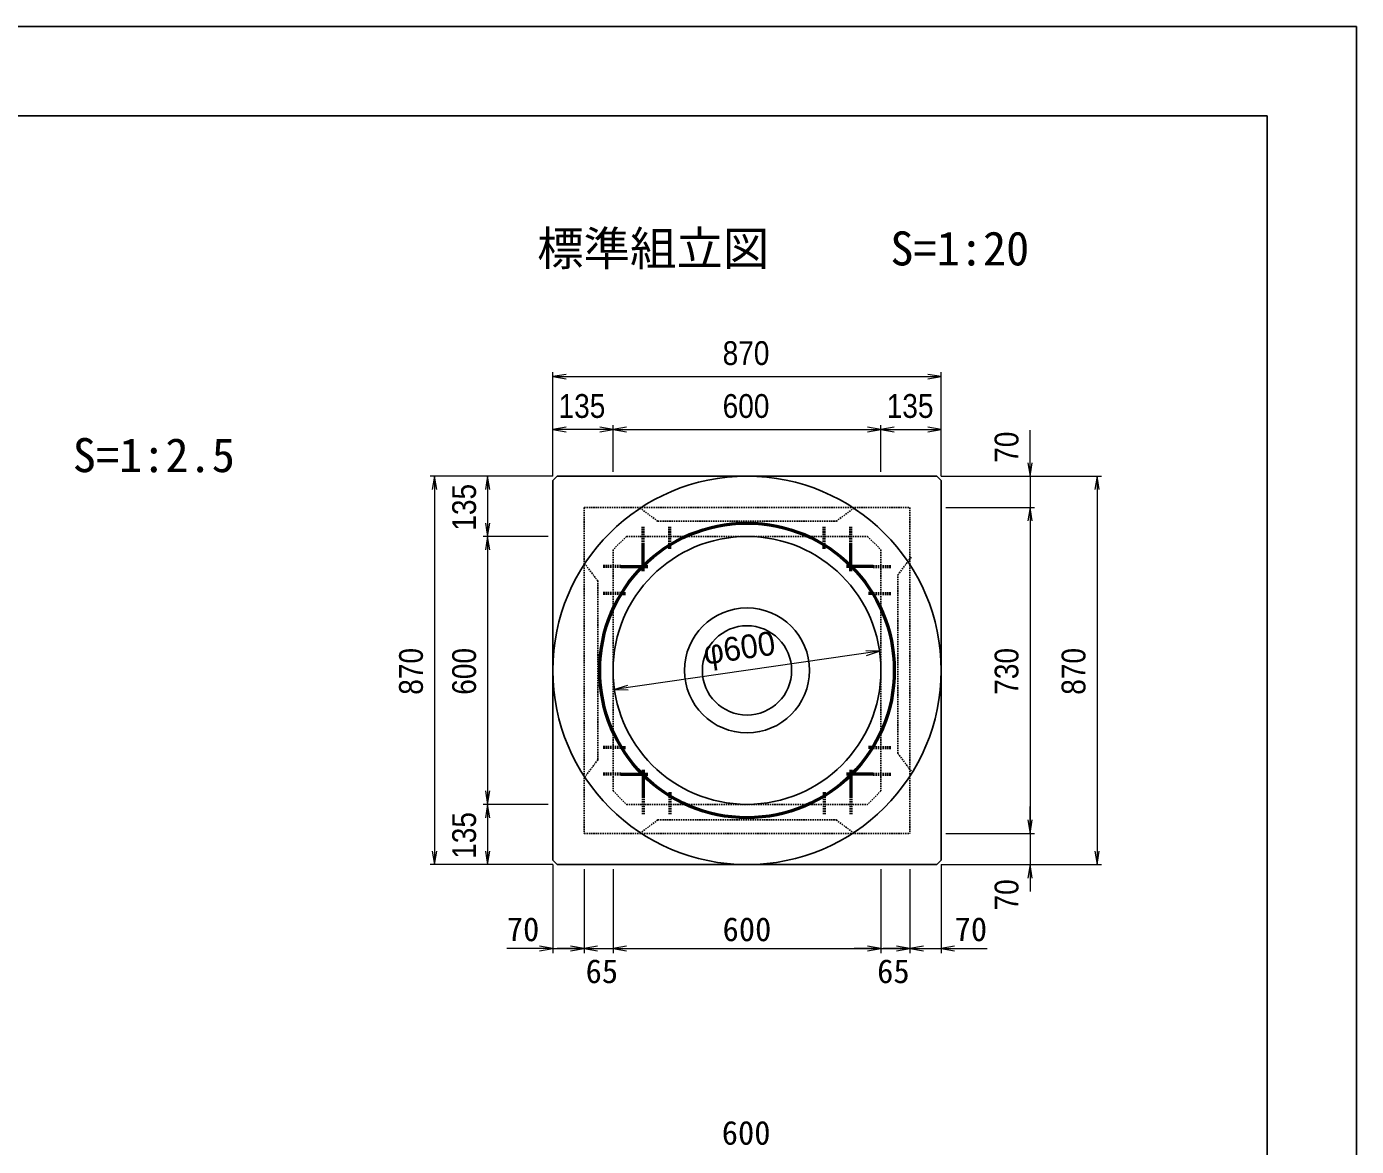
# Model space of a CAD drawing. Units: millimetres, scale not verified. Extents: x -210 to 210, y -148 to 148.
# Drawn here: x 61.1 to 210, y 23.1 to 148.5 of the extents above; entities that cross this region are included whole.
import ezdxf
from ezdxf.enums import TextEntityAlignment as Align

# ---------------------------------------------------------------- set-up
doc = ezdxf.new("R2010")
doc.units = ezdxf.units.MM
doc.linetypes.add('USER2', pattern=[4.7625, 3.175, -1.5875])
doc.layers.add('0-0', color=7, linetype='Continuous')
for name, color, linetype, lineweight in [('0-1_0', 9, 'Continuous', 25), ('0-2_dims', 2, 'Continuous', 13), ('0-5_pen3実線', 7, 'Continuous', 25), ('0-6_pen4実線', 6, 'Continuous', 25), ('0-8_pen2破線', 3, 'USER2', 25), ('0-9_鉄筋', 7, 'Continuous', 13), ('0-A_鉄筋 1', 7, 'Continuous', 50), ('0-B_鉄筋 2', 7, 'USER2', 50)]:
    doc.layers.add(name, color=color, linetype=linetype, lineweight=lineweight)
doc.styles.add('ＭＳ ゴシック', font='')
doc.styles.add('ＭＳ Ｐゴシック', font='')
doc.styles.get('ＭＳ ゴシック').set_extended_font_data('MS Gothic')
doc.styles.get('ＭＳ Ｐゴシック').set_extended_font_data('MS PGothic')

# ---------------------------------------------------------------- blocks, each defined once
blk = doc.blocks.new('部分図 1')
at = {"layer": '0-1_0'}
blk.add_lwpolyline([(0, 0), (8400, 0), (8400, 5940), (0, 5940)], close=True, dxfattribs=at)
at = {"layer": '0-2_dims'}
for p, q in [((6600, 4933), (6600, 5166)), ((6600, 5156), (7470, 5156)), ((7470, 4933), (7470, 5166)), ((6600, 4933), (6600, 5047.58)), ((6735, 5037.58), (6600, 5037.58)), ((6735, 4943), (6735, 5047.58)), ((6735, 4943), (6735, 5047.57)), ((6735, 5037.57), (7335, 5037.57)), ((7335, 4943), (7335, 5047.57)), ((7335, 4943), (7335, 5047.57)), ((7335, 5037.57), (7470, 5037.57)), ((7470, 4933), (7470, 5047.57)), ((7669, 4933), (7669, 5035.73)), ((6600, 4933), (6325, 4933)), ((6335, 4933), (6335, 4063)), ((6600, 4933), (6444, 4933)), ((6454, 4933), (6454, 4798)), ((7470, 4933), (7679, 4933)), ((7470, 4933), (7829, 4933)), ((7669, 4933), (7669, 4863)), ((7819, 4933), (7819, 4063)), ((7480, 4863), (7679, 4863)), ((7480, 4863), (7679, 4863)), ((7669, 4863), (7669, 4803)), ((7669, 4863), (7669, 4133)), ((6590, 4798), (6444, 4798)), ((6590, 4798), (6444, 4798)), ((6454, 4798), (6454, 4198)), ((7331.91, 4540.95), (6738.09, 4455.05)), ((6590, 4198), (6444, 4198)), ((6590, 4198), (6444, 4198)), ((6454, 4198), (6454, 4063)), ((7669, 4133), (7669, 4193)), ((7480, 4133), (7679, 4133)), ((7480, 4133), (7679, 4133)), ((7669, 4133), (7669, 4063)), ((6600, 4063), (6325, 4063)), ((6600, 4063), (6444, 4063)), ((7470, 4063), (7829, 4063)), ((7470, 4063), (7679, 4063)), ((7669, 4063), (7669, 4003))]:
    blk.add_line(p, q, dxfattribs=at)
at = {"layer": '0-2_dims', "lineweight": 18}
for p, q in [((6600, 4063), (6600, 3865)), ((6670, 4053), (6670, 3865)), ((6670, 4053), (6670, 3865)), ((6735, 4053), (6735, 3865)), ((6735, 4053), (6735, 3865)), ((7335, 4053), (7335, 3865)), ((7335, 4053), (7335, 3865)), ((7400, 4053), (7400, 3865)), ((7400, 4053), (7400, 3865)), ((7470, 4063), (7470, 3865)), ((6600, 3875), (6497, 3875)), ((6600, 3875), (6670, 3875)), ((6670, 3875), (6610, 3875)), ((6670, 3875), (6730, 3875)), ((6670, 3875), (6735, 3875)), ((6735, 3875), (6795, 3875)), ((6735, 3875), (7335, 3875)), ((7335, 3875), (7275, 3875)), ((7335, 3875), (7400, 3875)), ((7400, 3875), (7340, 3875)), ((7400, 3875), (7460, 3875)), ((7400, 3875), (7470, 3875)), ((7470, 3875), (7573, 3875))]:
    blk.add_line(p, q, dxfattribs=at)
at = {"layer": '0-2_dims'}
for points in [[(6630, 5161), (6600, 5156), (6630, 5151)], [(7440, 5151), (7470, 5156), (7440, 5161)], [(6630, 5042.58), (6600, 5037.58), (6630, 5032.58)], [(6705, 5032.58), (6735, 5037.58), (6705, 5042.58)], [(6765, 5042.57), (6735, 5037.57), (6765, 5032.57)], [(7305, 5032.57), (7335, 5037.57), (7305, 5042.57)], [(7365, 5042.57), (7335, 5037.57), (7365, 5032.57)], [(7440, 5032.57), (7470, 5037.57), (7440, 5042.57)], [(7664, 4963), (7669, 4933), (7674, 4963)], [(6340, 4903), (6335, 4933), (6330, 4903)], [(6459, 4903), (6454, 4933), (6449, 4903)], [(7824, 4903), (7819, 4933), (7814, 4903)], [(7674, 4833), (7669, 4863), (7664, 4833)], [(7674, 4833), (7669, 4863), (7664, 4833)], [(6449, 4828), (6454, 4798), (6459, 4828)], [(6459, 4768), (6454, 4798), (6449, 4768)], [(7302.93, 4531.71), (7331.91, 4540.95), (7301.5, 4541.61)], [(6767.07, 4464.29), (6738.09, 4455.05), (6768.5, 4454.39)], [(6449, 4228), (6454, 4198), (6459, 4228)], [(6459, 4168), (6454, 4198), (6449, 4168)], [(7664, 4163), (7669, 4133), (7674, 4163)], [(7664, 4163), (7669, 4133), (7674, 4163)], [(6330, 4093), (6335, 4063), (6340, 4093)], [(6449, 4093), (6454, 4063), (6459, 4093)], [(7814, 4093), (7819, 4063), (7824, 4093)], [(7674, 4033), (7669, 4063), (7664, 4033)]]:
    blk.add_lwpolyline(points, dxfattribs=at)
at = {"layer": '0-2_dims', "lineweight": 18}
for points in [[(6570, 3870), (6600, 3875), (6570, 3880)], [(6640, 3870), (6670, 3875), (6640, 3880)], [(6700, 3880), (6670, 3875), (6700, 3870)], [(6765, 3880), (6735, 3875), (6765, 3870)], [(6765, 3880), (6735, 3875), (6765, 3870)], [(7305, 3870), (7335, 3875), (7305, 3880)], [(7305, 3870), (7335, 3875), (7305, 3880)], [(7370, 3870), (7400, 3875), (7370, 3880)], [(7430, 3880), (7400, 3875), (7430, 3870)], [(7500, 3880), (7470, 3875), (7500, 3870)]]:
    blk.add_lwpolyline(points, dxfattribs=at)
at = {"layer": '0-5_pen3実線'}
for p, q in [((6600, 4923), (6610, 4933)), ((6600, 4498), (6600, 4923)), ((6610, 4933), (7460, 4933)), ((7470, 4923), (7460, 4933)), ((7470, 4498), (7470, 4923)), ((6600, 4498), (6600, 4073)), ((7470, 4498), (7470, 4073)), ((6600, 4073), (6610, 4063)), ((6600, 4073), (6610, 4063)), ((6610, 4063), (7460, 4063)), ((7470, 4073), (7460, 4063)), ((7470, 4073), (7460, 4063))]:
    blk.add_line(p, q, dxfattribs=at)
for radius in [435, 300, 140, 100]:
    blk.add_circle((7035, 4498), radius, dxfattribs=at)
blk.add_arc((7035, 4498), 300, 90, 270, dxfattribs=at)
at = {"layer": '0-6_pen4実線'}
blk.add_lwpolyline([(200, 200), (8200, 200), (8200, 5740), (200, 5740)], close=True, dxfattribs=at)
at = {"layer": '0-8_pen2破線'}
for p, q in [((6670, 4863), (7400, 4863)), ((6670, 4863), (6670, 4133)), ((6835, 4832.1), (6795, 4862.1)), ((7400, 4863), (7400, 4133)), ((6765, 4798), (6735, 4768)), ((6765, 4798), (7305, 4798)), ((7305, 4798), (7335, 4768)), ((6735, 4768), (6735, 4228)), ((7335, 4768), (7335, 4228)), ((7373, 4712), (7403, 4752)), ((7373, 4312), (7373, 4712)), ((6700.98, 4298), (6670.98, 4258)), ((7373, 4312), (7403, 4272)), ((6735, 4228), (6765, 4198)), ((7335, 4228), (7305, 4198)), ((6765, 4198), (7305, 4198)), ((6835, 4163), (6795, 4133)), ((6835, 4163), (7235, 4163)), ((7235, 4163), (7275, 4133)), ((6670, 4133), (7400, 4133))]:
    blk.add_line(p, q, dxfattribs=at)
for points in [[(6835, 4832.1), (7235, 4832.1), (7275, 4862.1)], [(6700.98, 4298), (6700.98, 4698), (6670.98, 4738)]]:
    blk.add_lwpolyline(points, dxfattribs=at)
at = {"layer": '0-A_鉄筋 1'}
for p, q in [((6802.5, 4720.5), (6802.5, 4780.5)), ((6862.5, 4770.5), (6862.5, 4780.5)), ((7207.5, 4770.5), (7207.5, 4780.5)), ((7267.5, 4720.5), (7267.5, 4780.5)), ((6752.5, 4730.5), (6812.5, 4730.5)), ((7317.5, 4730.5), (7257.5, 4730.5)), ((6752.5, 4670.5), (6762.5, 4670.5)), ((7317.5, 4670.5), (7307.5, 4670.5)), ((6752.5, 4325.5), (6762.5, 4325.5)), ((7317.5, 4325.5), (7307.5, 4325.5)), ((6752.5, 4265.5), (6812.5, 4265.5)), ((6802.5, 4275.5), (6802.5, 4215.5)), ((7317.5, 4265.5), (7257.5, 4265.5)), ((7267.5, 4275.5), (7267.5, 4215.5)), ((6862.5, 4225.5), (6862.5, 4215.5)), ((7207.5, 4225.5), (7207.5, 4215.5))]:
    blk.add_line(p, q, dxfattribs=at)
blk.add_circle((7035, 4498), 330, dxfattribs=at)
at = {"layer": '0-B_鉄筋 2'}
for p, q in [((6802.5, 4780.5), (6802.5, 4820.5)), ((6862.5, 4780.5), (6862.5, 4820.5)), ((7207.5, 4780.5), (7207.5, 4820.5)), ((7267.5, 4780.5), (7267.5, 4820.5)), ((6752.5, 4730.5), (6712.5, 4730.5)), ((7317.5, 4730.5), (7357.5, 4730.5)), ((6752.5, 4670.5), (6712.5, 4670.5)), ((7317.5, 4670.5), (7357.5, 4670.5)), ((6752.5, 4325.5), (6712.5, 4325.5)), ((7317.5, 4325.5), (7357.5, 4325.5)), ((6752.5, 4265.5), (6712.5, 4265.5)), ((7317.5, 4265.5), (7357.5, 4265.5)), ((6802.5, 4215.5), (6802.5, 4175.5)), ((6862.5, 4215.5), (6862.5, 4175.5)), ((7207.5, 4215.5), (7207.5, 4175.5)), ((7267.5, 4215.5), (7267.5, 4175.5))]:
    blk.add_line(p, q, dxfattribs=at)
at = {"layer": '0-2_dims', "color": 7, "style": 'ＭＳ Ｐゴシック', "width": 0.9}
for s, p in [('870', (6980.45, 5166)), ('135', (6612.95, 5047.58)), ('600', (6980.45, 5047.57)), ('135', (7347.95, 5047.57))]:
    blk.add_text(s, height=53.32, dxfattribs=at).set_placement(p, align=Align.BOTTOM_LEFT)
for s, p in [('70', (7659, 4963)), ('135', (6444, 4810.95)), ('870', (6325, 4443.45)), ('600', (6444, 4443.45)), ('730', (7659, 4443.45)), ('870', (7809, 4443.45)), ('135', (6444, 4075.95)), ('70', (7659, 3960.27))]:
    blk.add_text(s, height=53.32, rotation=90, dxfattribs=at).set_placement(p, align=Align.BOTTOM_LEFT)
at = {"layer": '0-2_dims', "color": 7, "style": 'ＭＳ Ｐゴシック'}
blk.add_text('φ600', height=53.32, rotation=8.232, dxfattribs=at).set_placement((6943.6, 4494.88), align=Align.BOTTOM_LEFT)
at = {"layer": '0-2_dims', "color": 7, "style": 'ＭＳ ゴシック'}
for s, p in [('70', (6497, 3875.5)), ('600', (6980.25, 3875.5)), ('70', (7500, 3875.5)), ('65', (6673.5, 3781.5)), ('65', (7326.5, 3781.5))]:
    blk.add_text(s, height=53.52, dxfattribs=at).set_placement(p, align=Align.BOTTOM_LEFT)
at = {"layer": '0-5_pen3実線', "style": 'ＭＳ ゴシック'}
for s, height, p in [('\u3000標準組立図\u3000', 76.23, (6461, 5382.16)), ('S=1:20', 76.24, (7356.06, 5382.16)), ('S=1:2.5', 76.23, (5524.88, 4919.16))]:
    blk.add_text(s, height=height, dxfattribs=at).set_placement(p, align=Align.BOTTOM_LEFT)
at = {"layer": '0-9_鉄筋', "style": 'ＭＳ ゴシック'}
blk.add_text('600', height=53.52, dxfattribs=at).set_placement((6978.45, 3419.5), align=Align.BOTTOM_LEFT)

msp = doc.modelspace()

# ---------------------------------------------------------------- block references
at = {"layer": '0-0', "xscale": 0.05, "yscale": 0.05}
msp.add_blockref('部分図 1', (-210, -148.5), dxfattribs=at)

doc.saveas('drawing.dxf')
